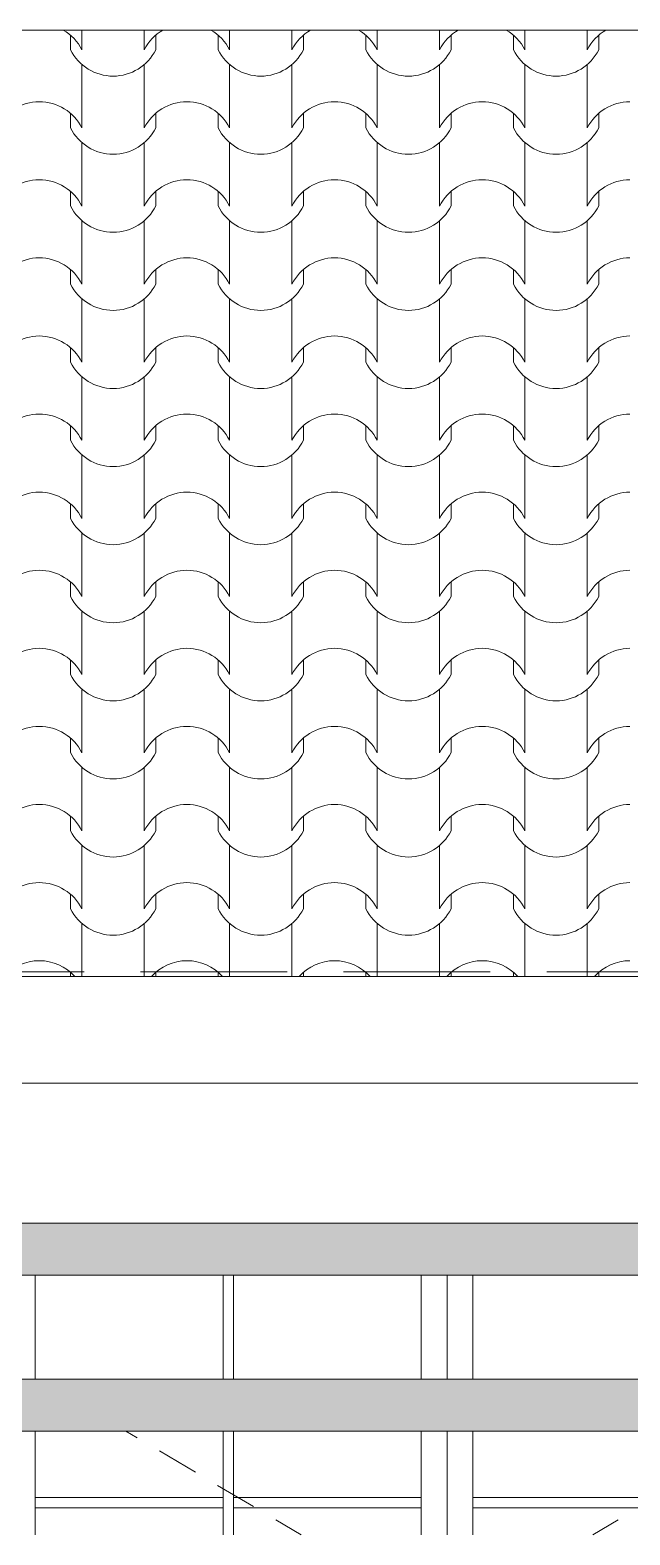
# Model space of a CAD drawing. Header units: millimetres. Extents: x 323482 to 503016, y 8175 to 72038.
# Drawn here: x 472788 to 473944, y 18728 to 21625 of the extents above; entities that cross this region are included whole.
import ezdxf

# ---------------------------------------------------------------- set-up
doc = ezdxf.new("R2010")
doc.units = ezdxf.units.MM
doc.header["$MEASUREMENT"] = 0
doc.linetypes.add('Hidden Line', pattern=[391.222223, 282.222223, -109])
for name, color, linetype, lineweight in [('2D Drafting - General_Pen_No__101', 252, 'Continuous', 13), ('Shell - Roof_Pen_No__120', 7, 'Continuous', 13), ('Structural - Bearing_Pen_No__120', 7, 'Continuous', 13)]:
    doc.layers.add(name, color=color, linetype=linetype, lineweight=lineweight)
doc.layers.add('2D Drafting - General_Pen_No__102', color=7, linetype='Continuous', lineweight=13, true_color=0xcccccc)
doc.layers.add('Structural - Bearing_Pen_No__83', color=7, linetype='Continuous', lineweight=13, true_color=0xff9955)

# ---------------------------------------------------------------- blocks, each defined once
blk = doc.blocks.new('*X2')
at = {"layer": '2D Drafting - General_Pen_No__101', "color": 252, "linetype": 'Continuous', "lineweight": 13}
for p, q in [((472865.9, 21615.5), (472865.9, 21587.4)), ((472887.9, 21625.4), (472887.9, 21587.4)), ((473008.1, 21625.4), (473008.1, 21587.4)), ((473030.1, 21615.5), (473030.1, 21587.4)), ((473150.4, 21615.5), (473150.4, 21587.4)), ((473172.4, 21625.4), (473172.4, 21587.4)), ((473292.6, 21625.4), (473292.6, 21587.4)), ((473314.6, 21615.5), (473314.6, 21587.4)), ((473434.8, 21615.5), (473434.8, 21587.4)), ((473456.8, 21625.4), (473456.8, 21587.4)), ((473577.1, 21625.4), (473577.1, 21587.4)), ((473599.1, 21615.5), (473599.1, 21587.4)), ((473719.3, 21615.5), (473719.3, 21587.4)), ((473741.3, 21625.4), (473741.3, 21587.4)), ((473861.6, 21625.4), (473861.6, 21587.4)), ((473883.6, 21615.5), (473883.6, 21587.4)), ((472887.9, 21559), (472887.9, 21498.1)), ((473008.1, 21559), (473008.1, 21498.1)), ((473172.4, 21559), (473172.4, 21498.1)), ((473292.6, 21559), (473292.6, 21498.1)), ((473456.8, 21559), (473456.8, 21498.1)), ((473577.1, 21559), (473577.1, 21498.1)), ((473741.3, 21559), (473741.3, 21498.1)), ((473861.6, 21559), (473861.6, 21498.1)), ((472887.9, 21498.1), (472887.9, 21437.1)), ((473008.1, 21498.1), (473008.1, 21437.1)), ((473172.4, 21498.1), (473172.4, 21437.1)), ((473292.6, 21498.1), (473292.6, 21437.1)), ((473456.8, 21498.1), (473456.8, 21437.1)), ((473577.1, 21498.1), (473577.1, 21437.1)), ((473741.3, 21498.1), (473741.3, 21437.1)), ((473861.6, 21498.1), (473861.6, 21437.1)), ((472865.9, 21465.1), (472865.9, 21437.1)), ((473030.1, 21465.1), (473030.1, 21437.1)), ((473150.4, 21465.1), (473150.4, 21437.1)), ((473314.6, 21465.1), (473314.6, 21437.1)), ((473434.8, 21465.1), (473434.8, 21437.1)), ((473599.1, 21465.1), (473599.1, 21437.1)), ((473719.3, 21465.1), (473719.3, 21437.1)), ((473883.6, 21465.1), (473883.6, 21437.1)), ((472887.9, 21408.7), (472887.9, 21347.7)), ((473008.1, 21408.7), (473008.1, 21347.7)), ((473172.4, 21408.7), (473172.4, 21347.7)), ((473292.6, 21408.7), (473292.6, 21347.7)), ((473456.8, 21408.7), (473456.8, 21347.7)), ((473577.1, 21408.7), (473577.1, 21347.7)), ((473741.3, 21408.7), (473741.3, 21347.7)), ((473861.6, 21408.7), (473861.6, 21347.7)), ((472887.9, 21347.7), (472887.9, 21286.8)), ((473008.1, 21347.7), (473008.1, 21286.8)), ((473172.4, 21347.7), (473172.4, 21286.8)), ((473292.6, 21347.7), (473292.6, 21286.8)), ((473456.8, 21347.7), (473456.8, 21286.8)), ((473577.1, 21347.7), (473577.1, 21286.8)), ((473741.3, 21347.7), (473741.3, 21286.8)), ((473861.6, 21347.7), (473861.6, 21286.8)), ((472865.9, 21314.8), (472865.9, 21286.8)), ((473030.1, 21314.8), (473030.1, 21286.8)), ((473150.4, 21314.8), (473150.4, 21286.8)), ((473314.6, 21314.8), (473314.6, 21286.8)), ((473434.8, 21314.8), (473434.8, 21286.8)), ((473599.1, 21314.8), (473599.1, 21286.8)), ((473719.3, 21314.8), (473719.3, 21286.8)), ((473883.6, 21314.8), (473883.6, 21286.8)), ((472887.9, 21258.4), (472887.9, 21197.4)), ((473008.1, 21258.4), (473008.1, 21197.4)), ((473172.4, 21258.4), (473172.4, 21197.4)), ((473292.6, 21258.4), (473292.6, 21197.4)), ((473456.8, 21258.4), (473456.8, 21197.4)), ((473577.1, 21258.4), (473577.1, 21197.4)), ((473741.3, 21258.4), (473741.3, 21197.4)), ((473861.6, 21258.4), (473861.6, 21197.4)), ((472887.9, 21197.4), (472887.9, 21136.4)), ((473008.1, 21197.4), (473008.1, 21136.4)), ((473172.4, 21197.4), (473172.4, 21136.4)), ((473292.6, 21197.4), (473292.6, 21136.4)), ((473456.8, 21197.4), (473456.8, 21136.4)), ((473577.1, 21197.4), (473577.1, 21136.4)), ((473741.3, 21197.4), (473741.3, 21136.4)), ((473861.6, 21197.4), (473861.6, 21136.4)), ((472865.9, 21164.4), (472865.9, 21136.4)), ((473030.1, 21164.4), (473030.1, 21136.4)), ((473150.4, 21164.4), (473150.4, 21136.4)), ((473314.6, 21164.4), (473314.6, 21136.4)), ((473434.8, 21164.4), (473434.8, 21136.4)), ((473599.1, 21164.4), (473599.1, 21136.4)), ((473719.3, 21164.4), (473719.3, 21136.4)), ((473883.6, 21164.4), (473883.6, 21136.4)), ((472887.9, 21108), (472887.9, 21047.1)), ((473008.1, 21108), (473008.1, 21047.1)), ((473172.4, 21108), (473172.4, 21047.1)), ((473292.6, 21108), (473292.6, 21047.1)), ((473456.8, 21108), (473456.8, 21047.1)), ((473577.1, 21108), (473577.1, 21047.1)), ((473741.3, 21108), (473741.3, 21047.1)), ((473861.6, 21108), (473861.6, 21047.1)), ((472887.9, 21047.1), (472887.9, 20986.1)), ((473008.1, 21047.1), (473008.1, 20986.1)), ((473172.4, 21047.1), (473172.4, 20986.1)), ((473292.6, 21047.1), (473292.6, 20986.1)), ((473456.8, 21047.1), (473456.8, 20986.1)), ((473577.1, 21047.1), (473577.1, 20986.1)), ((473741.3, 21047.1), (473741.3, 20986.1)), ((473861.6, 21047.1), (473861.6, 20986.1)), ((472865.9, 21014.1), (472865.9, 20986.1)), ((473030.1, 21014.1), (473030.1, 20986.1)), ((473150.4, 21014.1), (473150.4, 20986.1)), ((473314.6, 21014.1), (473314.6, 20986.1)), ((473434.8, 21014.1), (473434.8, 20986.1)), ((473599.1, 21014.1), (473599.1, 20986.1)), ((473719.3, 21014.1), (473719.3, 20986.1)), ((473883.6, 21014.1), (473883.6, 20986.1)), ((472887.9, 20957.7), (472887.9, 20896.7)), ((473008.1, 20957.7), (473008.1, 20896.7)), ((473172.4, 20957.7), (473172.4, 20896.7)), ((473292.6, 20957.7), (473292.6, 20896.7)), ((473456.8, 20957.7), (473456.8, 20896.7)), ((473577.1, 20957.7), (473577.1, 20896.7)), ((473741.3, 20957.7), (473741.3, 20896.7)), ((473861.6, 20957.7), (473861.6, 20896.7)), ((472887.9, 20896.7), (472887.9, 20835.7)), ((473008.1, 20896.7), (473008.1, 20835.7)), ((473172.4, 20896.7), (473172.4, 20835.7)), ((473292.6, 20896.7), (473292.6, 20835.7)), ((473456.8, 20896.7), (473456.8, 20835.7)), ((473577.1, 20896.7), (473577.1, 20835.7)), ((473741.3, 20896.7), (473741.3, 20835.7)), ((473861.6, 20896.7), (473861.6, 20835.7)), ((472865.9, 20863.8), (472865.9, 20835.7)), ((473030.1, 20863.8), (473030.1, 20835.7)), ((473150.4, 20863.8), (473150.4, 20835.7)), ((473314.6, 20863.8), (473314.6, 20835.7)), ((473434.8, 20863.8), (473434.8, 20835.7)), ((473599.1, 20863.8), (473599.1, 20835.7)), ((473719.3, 20863.8), (473719.3, 20835.7)), ((473883.6, 20863.8), (473883.6, 20835.7)), ((472887.9, 20807.4), (472887.9, 20746.4)), ((473008.1, 20807.4), (473008.1, 20746.4)), ((473172.4, 20807.4), (473172.4, 20746.4)), ((473292.6, 20807.4), (473292.6, 20746.4)), ((473456.8, 20807.4), (473456.8, 20746.4)), ((473577.1, 20807.4), (473577.1, 20746.4)), ((473741.3, 20807.4), (473741.3, 20746.4)), ((473861.6, 20807.4), (473861.6, 20746.4)), ((472887.9, 20746.4), (472887.9, 20685.4)), ((473008.1, 20746.4), (473008.1, 20685.4)), ((473172.4, 20746.4), (473172.4, 20685.4)), ((473292.6, 20746.4), (473292.6, 20685.4)), ((473456.8, 20746.4), (473456.8, 20685.4)), ((473577.1, 20746.4), (473577.1, 20685.4)), ((473741.3, 20746.4), (473741.3, 20685.4)), ((473861.6, 20746.4), (473861.6, 20685.4)), ((472865.9, 20713.4), (472865.9, 20685.4)), ((473030.1, 20713.4), (473030.1, 20685.4)), ((473150.4, 20713.4), (473150.4, 20685.4)), ((473314.6, 20713.4), (473314.6, 20685.4)), ((473434.8, 20713.4), (473434.8, 20685.4)), ((473599.1, 20713.4), (473599.1, 20685.4)), ((473719.3, 20713.4), (473719.3, 20685.4)), ((473883.6, 20713.4), (473883.6, 20685.4)), ((472887.9, 20657), (472887.9, 20596)), ((473008.1, 20657), (473008.1, 20596)), ((473172.4, 20657), (473172.4, 20596)), ((473292.6, 20657), (473292.6, 20596)), ((473456.8, 20657), (473456.8, 20596)), ((473577.1, 20657), (473577.1, 20596)), ((473741.3, 20657), (473741.3, 20596)), ((473861.6, 20657), (473861.6, 20596)), ((472887.9, 20596), (472887.9, 20535.1)), ((473008.1, 20596), (473008.1, 20535.1)), ((473172.4, 20596), (473172.4, 20535.1)), ((473292.6, 20596), (473292.6, 20535.1)), ((473456.8, 20596), (473456.8, 20535.1)), ((473577.1, 20596), (473577.1, 20535.1)), ((473741.3, 20596), (473741.3, 20535.1)), ((473861.6, 20596), (473861.6, 20535.1)), ((472865.9, 20563.1), (472865.9, 20535.1)), ((473030.1, 20563.1), (473030.1, 20535.1)), ((473150.4, 20563.1), (473150.4, 20535.1)), ((473314.6, 20563.1), (473314.6, 20535.1)), ((473434.8, 20563.1), (473434.8, 20535.1)), ((473599.1, 20563.1), (473599.1, 20535.1)), ((473719.3, 20563.1), (473719.3, 20535.1)), ((473883.6, 20563.1), (473883.6, 20535.1)), ((472887.9, 20506.7), (472887.9, 20445.7)), ((473008.1, 20506.7), (473008.1, 20445.7)), ((473172.4, 20506.7), (473172.4, 20445.7)), ((473292.6, 20506.7), (473292.6, 20445.7)), ((473456.8, 20506.7), (473456.8, 20445.7)), ((473577.1, 20506.7), (473577.1, 20445.7)), ((473741.3, 20506.7), (473741.3, 20445.7)), ((473861.6, 20506.7), (473861.6, 20445.7)), ((472887.9, 20445.7), (472887.9, 20384.7)), ((473008.1, 20445.7), (473008.1, 20384.7)), ((473172.4, 20445.7), (473172.4, 20384.7)), ((473292.6, 20445.7), (473292.6, 20384.7)), ((473456.8, 20445.7), (473456.8, 20384.7)), ((473577.1, 20445.7), (473577.1, 20384.7)), ((473741.3, 20445.7), (473741.3, 20384.7)), ((473861.6, 20445.7), (473861.6, 20384.7)), ((472865.9, 20412.8), (472865.9, 20384.7)), ((473030.1, 20412.8), (473030.1, 20384.7)), ((473150.4, 20412.8), (473150.4, 20384.7)), ((473314.6, 20412.8), (473314.6, 20384.7)), ((473434.8, 20412.8), (473434.8, 20384.7)), ((473599.1, 20412.8), (473599.1, 20384.7)), ((473719.3, 20412.8), (473719.3, 20384.7)), ((473883.6, 20412.8), (473883.6, 20384.7)), ((472887.9, 20356.3), (472887.9, 20295.4)), ((473008.1, 20356.3), (473008.1, 20295.4)), ((473172.4, 20356.3), (473172.4, 20295.4)), ((473292.6, 20356.3), (473292.6, 20295.4)), ((473456.8, 20356.3), (473456.8, 20295.4)), ((473577.1, 20356.3), (473577.1, 20295.4)), ((473741.3, 20356.3), (473741.3, 20295.4)), ((473861.6, 20356.3), (473861.6, 20295.4)), ((472887.9, 20295.4), (472887.9, 20234.4)), ((473008.1, 20295.4), (473008.1, 20234.4)), ((473172.4, 20295.4), (473172.4, 20234.4)), ((473292.6, 20295.4), (473292.6, 20234.4)), ((473456.8, 20295.4), (473456.8, 20234.4)), ((473577.1, 20295.4), (473577.1, 20234.4)), ((473741.3, 20295.4), (473741.3, 20234.4)), ((473861.6, 20295.4), (473861.6, 20234.4)), ((472865.9, 20262.4), (472865.9, 20234.4)), ((473030.1, 20262.4), (473030.1, 20234.4)), ((473150.4, 20262.4), (473150.4, 20234.4)), ((473314.6, 20262.4), (473314.6, 20234.4)), ((473434.8, 20262.4), (473434.8, 20234.4)), ((473599.1, 20262.4), (473599.1, 20234.4)), ((473719.3, 20262.4), (473719.3, 20234.4)), ((473883.6, 20262.4), (473883.6, 20234.4)), ((472887.9, 20206), (472887.9, 20145)), ((473008.1, 20206), (473008.1, 20145)), ((473172.4, 20206), (473172.4, 20145)), ((473292.6, 20206), (473292.6, 20145)), ((473456.8, 20206), (473456.8, 20145)), ((473577.1, 20206), (473577.1, 20145)), ((473741.3, 20206), (473741.3, 20145)), ((473861.6, 20206), (473861.6, 20145)), ((472887.9, 20145), (472887.9, 20084.1)), ((473008.1, 20145), (473008.1, 20084.1)), ((473172.4, 20145), (473172.4, 20084.1)), ((473292.6, 20145), (473292.6, 20084.1)), ((473456.8, 20145), (473456.8, 20084.1)), ((473577.1, 20145), (473577.1, 20084.1)), ((473741.3, 20145), (473741.3, 20084.1)), ((473861.6, 20145), (473861.6, 20084.1)), ((472865.9, 20112.1), (472865.9, 20084.1)), ((473030.1, 20112.1), (473030.1, 20084.1)), ((473150.4, 20112.1), (473150.4, 20084.1)), ((473314.6, 20112.1), (473314.6, 20084.1)), ((473434.8, 20112.1), (473434.8, 20084.1)), ((473599.1, 20112.1), (473599.1, 20084.1)), ((473719.3, 20112.1), (473719.3, 20084.1)), ((473883.6, 20112.1), (473883.6, 20084.1)), ((472887.9, 20055.7), (472887.9, 19994.7)), ((473008.1, 20055.7), (473008.1, 19994.7)), ((473172.4, 20055.7), (473172.4, 19994.7)), ((473292.6, 20055.7), (473292.6, 19994.7)), ((473456.8, 20055.7), (473456.8, 19994.7)), ((473577.1, 20055.7), (473577.1, 19994.7)), ((473741.3, 20055.7), (473741.3, 19994.7)), ((473861.6, 20055.7), (473861.6, 19994.7)), ((472887.9, 19994.7), (472887.9, 19933.7)), ((473008.1, 19994.7), (473008.1, 19933.7)), ((473172.4, 19994.7), (473172.4, 19933.7)), ((473292.6, 19994.7), (473292.6, 19933.7)), ((473456.8, 19994.7), (473456.8, 19933.7)), ((473577.1, 19994.7), (473577.1, 19933.7)), ((473741.3, 19994.7), (473741.3, 19933.7)), ((473861.6, 19994.7), (473861.6, 19933.7)), ((472865.9, 19961.8), (472865.9, 19933.7)), ((473030.1, 19961.8), (473030.1, 19933.7)), ((473150.4, 19961.8), (473150.4, 19933.7)), ((473314.6, 19961.8), (473314.6, 19933.7)), ((473434.8, 19961.8), (473434.8, 19933.7)), ((473599.1, 19961.8), (473599.1, 19933.7)), ((473719.3, 19961.8), (473719.3, 19933.7)), ((473883.6, 19961.8), (473883.6, 19933.7)), ((472887.9, 19905.3), (472887.9, 19844.4)), ((473008.1, 19905.3), (473008.1, 19844.4)), ((473172.4, 19905.3), (473172.4, 19844.4)), ((473292.6, 19905.3), (473292.6, 19844.4)), ((473456.8, 19905.3), (473456.8, 19844.4)), ((473577.1, 19905.3), (473577.1, 19844.4)), ((473741.3, 19905.3), (473741.3, 19844.4)), ((473861.6, 19905.3), (473861.6, 19844.4)), ((472887.9, 19844.4), (472887.9, 19803.4)), ((473008.1, 19844.4), (473008.1, 19803.4)), ((473172.4, 19844.4), (473172.4, 19803.4)), ((473292.6, 19844.4), (473292.6, 19803.4)), ((473456.8, 19844.4), (473456.8, 19803.4)), ((473577.1, 19844.4), (473577.1, 19803.4)), ((473741.3, 19844.4), (473741.3, 19803.4)), ((473861.6, 19844.4), (473861.6, 19803.4)), ((472865.9, 19811.4), (472865.9, 19803.4)), ((473030.1, 19811.4), (473030.1, 19803.4)), ((473150.4, 19811.4), (473150.4, 19803.4)), ((473314.6, 19811.4), (473314.6, 19803.4)), ((473434.8, 19811.4), (473434.8, 19803.4)), ((473599.1, 19811.4), (473599.1, 19803.4)), ((473719.3, 19811.4), (473719.3, 19803.4)), ((473883.6, 19811.4), (473883.6, 19803.4))]:
    blk.add_line(p, q, dxfattribs=at)
for centre, radius, start, end in [((472805.5, 21545.5), 92.5, 26.9885, 59.8569), ((473090.5, 21545.5), 92.5, 120.1431, 153.0115), ((473090, 21545.5), 92.5, 26.9885, 59.8569), ((473375, 21545.5), 92.5, 120.1431, 153.0115), ((473374.4, 21545.5), 92.5, 26.9885, 59.8569), ((473659.5, 21545.5), 92.5, 120.1431, 153.0115), ((473658.9, 21545.5), 92.5, 26.9885, 59.8569), ((473944, 21545.5), 92.5, 120.1431, 153.0115), ((472948, 21628.7), 91.9, 206.7044, 333.2956), ((473232.5, 21628.7), 91.9, 206.7044, 333.2956), ((473517, 21628.7), 91.9, 206.7044, 333.2956), ((473801.4, 21628.7), 91.9, 206.7044, 333.2956), ((472806, 21395.1), 92.5, 90.1705, 153.0115), ((472805.5, 21395.1), 92.5, 26.9885, 89.8295), ((473090.5, 21395.1), 92.5, 90.1705, 153.0115), ((473090, 21395.1), 92.5, 26.9885, 89.8295), ((473375, 21395.1), 92.5, 90.1705, 153.0115), ((473374.4, 21395.1), 92.5, 26.9885, 89.8295), ((473659.5, 21395.1), 92.5, 90.1705, 153.0115), ((473658.9, 21395.1), 92.5, 26.9885, 89.8295), ((473944, 21395.1), 92.5, 90.1705, 153.0115), ((472948, 21478.4), 91.9, 206.7044, 333.2956), ((473232.5, 21478.4), 91.9, 206.7044, 333.2956), ((473517, 21478.4), 91.9, 206.7044, 333.2956), ((473801.4, 21478.4), 91.9, 206.7044, 333.2956), ((472806, 21244.8), 92.5, 90.1705, 153.0115), ((472805.5, 21244.8), 92.5, 26.9885, 89.8295), ((473090.5, 21244.8), 92.5, 90.1705, 153.0115), ((473090, 21244.8), 92.5, 26.9885, 89.8295), ((473375, 21244.8), 92.5, 90.1705, 153.0115), ((473374.4, 21244.8), 92.5, 26.9885, 89.8295), ((473659.5, 21244.8), 92.5, 90.1705, 153.0115), ((473658.9, 21244.8), 92.5, 26.9885, 89.8295), ((473944, 21244.8), 92.5, 90.1705, 153.0115), ((472948, 21328.1), 91.9, 206.7044, 333.2956), ((473232.5, 21328.1), 91.9, 206.7044, 333.2956), ((473517, 21328.1), 91.9, 206.7044, 333.2956), ((473801.4, 21328.1), 91.9, 206.7044, 333.2956), ((472806, 21094.5), 92.5, 90.1705, 153.0115), ((472805.5, 21094.5), 92.5, 26.9885, 89.8295), ((473090.5, 21094.5), 92.5, 90.1705, 153.0115), ((473090, 21094.5), 92.5, 26.9885, 89.8295), ((473375, 21094.5), 92.5, 90.1705, 153.0115), ((473374.4, 21094.5), 92.5, 26.9885, 89.8295), ((473659.5, 21094.5), 92.5, 90.1705, 153.0115), ((473658.9, 21094.5), 92.5, 26.9885, 89.8295), ((473944, 21094.5), 92.5, 90.1705, 153.0115), ((472948, 21177.7), 91.9, 206.7044, 333.2956), ((473232.5, 21177.7), 91.9, 206.7044, 333.2956), ((473517, 21177.7), 91.9, 206.7044, 333.2956), ((473801.4, 21177.7), 91.9, 206.7044, 333.2956), ((472806, 20944.1), 92.5, 90.1705, 153.0115), ((472805.5, 20944.1), 92.5, 26.9885, 89.8295), ((473090.5, 20944.1), 92.5, 90.1705, 153.0115), ((473090, 20944.1), 92.5, 26.9885, 89.8295), ((473375, 20944.1), 92.5, 90.1705, 153.0115), ((473374.4, 20944.1), 92.5, 26.9885, 89.8295), ((473659.5, 20944.1), 92.5, 90.1705, 153.0115), ((473658.9, 20944.1), 92.5, 26.9885, 89.8295), ((473944, 20944.1), 92.5, 90.1705, 153.0115), ((472948, 21027.4), 91.9, 206.7044, 333.2956), ((473232.5, 21027.4), 91.9, 206.7044, 333.2956), ((473517, 21027.4), 91.9, 206.7044, 333.2956), ((473801.4, 21027.4), 91.9, 206.7044, 333.2956), ((472806, 20793.8), 92.5, 90.1705, 153.0115), ((472805.5, 20793.8), 92.5, 26.9885, 89.8295), ((473090.5, 20793.8), 92.5, 90.1705, 153.0115), ((473090, 20793.8), 92.5, 26.9885, 89.8295), ((473375, 20793.8), 92.5, 90.1705, 153.0115), ((473374.4, 20793.8), 92.5, 26.9885, 89.8295), ((473659.5, 20793.8), 92.5, 90.1705, 153.0115), ((473658.9, 20793.8), 92.5, 26.9885, 89.8295), ((473944, 20793.8), 92.5, 90.1705, 153.0115), ((472948, 20877.1), 91.9, 206.7044, 333.2956), ((473232.5, 20877.1), 91.9, 206.7044, 333.2956), ((473517, 20877.1), 91.9, 206.7044, 333.2956), ((473801.4, 20877.1), 91.9, 206.7044, 333.2956), ((472806, 20643.4), 92.5, 90.1705, 153.0115), ((472805.5, 20643.4), 92.5, 26.9885, 89.8295), ((473090.5, 20643.4), 92.5, 90.1705, 153.0115), ((473090, 20643.4), 92.5, 26.9885, 89.8295), ((473375, 20643.4), 92.5, 90.1705, 153.0115), ((473374.4, 20643.4), 92.5, 26.9885, 89.8295), ((473659.5, 20643.4), 92.5, 90.1705, 153.0115), ((473658.9, 20643.4), 92.5, 26.9885, 89.8295), ((473944, 20643.4), 92.5, 90.1705, 153.0115), ((472948, 20726.7), 91.9, 206.7044, 333.2956), ((473232.5, 20726.7), 91.9, 206.7044, 333.2956), ((473517, 20726.7), 91.9, 206.7044, 333.2956), ((473801.4, 20726.7), 91.9, 206.7044, 333.2956), ((472806, 20493.1), 92.5, 90.1705, 153.0115), ((472805.5, 20493.1), 92.5, 26.9885, 89.8295), ((473090.5, 20493.1), 92.5, 90.1705, 153.0115), ((473090, 20493.1), 92.5, 26.9885, 89.8295), ((473375, 20493.1), 92.5, 90.1705, 153.0115), ((473374.4, 20493.1), 92.5, 26.9885, 89.8295), ((473659.5, 20493.1), 92.5, 90.1705, 153.0115), ((473658.9, 20493.1), 92.5, 26.9885, 89.8295), ((473944, 20493.1), 92.5, 90.1705, 153.0115), ((472948, 20576.4), 91.9, 206.7044, 333.2956), ((473232.5, 20576.4), 91.9, 206.7044, 333.2956), ((473517, 20576.4), 91.9, 206.7044, 333.2956), ((473801.4, 20576.4), 91.9, 206.7044, 333.2956), ((472806, 20342.8), 92.5, 90.1705, 153.0115), ((472805.5, 20342.8), 92.5, 26.9885, 89.8295), ((473090.5, 20342.8), 92.5, 90.1705, 153.0115), ((473090, 20342.8), 92.5, 26.9885, 89.8295), ((473375, 20342.8), 92.5, 90.1705, 153.0115), ((473374.4, 20342.8), 92.5, 26.9885, 89.8295), ((473659.5, 20342.8), 92.5, 90.1705, 153.0115), ((473658.9, 20342.8), 92.5, 26.9885, 89.8295), ((473944, 20342.8), 92.5, 90.1705, 153.0115), ((472948, 20426.1), 91.9, 206.7044, 333.2956), ((473232.5, 20426.1), 91.9, 206.7044, 333.2956), ((473517, 20426.1), 91.9, 206.7044, 333.2956), ((473801.4, 20426.1), 91.9, 206.7044, 333.2956), ((472806, 20192.4), 92.5, 90.1705, 153.0115), ((472805.5, 20192.4), 92.5, 26.9885, 89.8295), ((473090.5, 20192.4), 92.5, 90.1705, 153.0115), ((473090, 20192.4), 92.5, 26.9885, 89.8295), ((473375, 20192.4), 92.5, 90.1705, 153.0115), ((473374.4, 20192.4), 92.5, 26.9885, 89.8295), ((473659.5, 20192.4), 92.5, 90.1705, 153.0115), ((473658.9, 20192.4), 92.5, 26.9885, 89.8295), ((473944, 20192.4), 92.5, 90.1705, 153.0115), ((472948, 20275.7), 91.9, 206.7044, 333.2956), ((473232.5, 20275.7), 91.9, 206.7044, 333.2956), ((473517, 20275.7), 91.9, 206.7044, 333.2956), ((473801.4, 20275.7), 91.9, 206.7044, 333.2956), ((472806, 20042.1), 92.5, 90.1705, 153.0115), ((472805.5, 20042.1), 92.5, 26.9885, 89.8295), ((473090.5, 20042.1), 92.5, 90.1705, 153.0115), ((473090, 20042.1), 92.5, 26.9885, 89.8295), ((473375, 20042.1), 92.5, 90.1705, 153.0115), ((473374.4, 20042.1), 92.5, 26.9885, 89.8295), ((473659.5, 20042.1), 92.5, 90.1705, 153.0115), ((473658.9, 20042.1), 92.5, 26.9885, 89.8295), ((473944, 20042.1), 92.5, 90.1705, 153.0115), ((472948, 20125.4), 91.9, 206.7044, 333.2956), ((473232.5, 20125.4), 91.9, 206.7044, 333.2956), ((473517, 20125.4), 91.9, 206.7044, 333.2956), ((473801.4, 20125.4), 91.9, 206.7044, 333.2956), ((472806, 19891.8), 92.5, 90.1705, 153.0115), ((472805.5, 19891.8), 92.5, 26.9885, 89.8295), ((473090.5, 19891.8), 92.5, 90.1705, 153.0115), ((473090, 19891.8), 92.5, 26.9885, 89.8295), ((473375, 19891.8), 92.5, 90.1705, 153.0115), ((473374.4, 19891.8), 92.5, 26.9885, 89.8295), ((473659.5, 19891.8), 92.5, 90.1705, 153.0115), ((473658.9, 19891.8), 92.5, 26.9885, 89.8295), ((473944, 19891.8), 92.5, 90.1705, 153.0115), ((472948, 19975), 91.9, 206.7044, 333.2956), ((473232.5, 19975), 91.9, 206.7044, 333.2956), ((473517, 19975), 91.9, 206.7044, 333.2956), ((473801.4, 19975), 91.9, 206.7044, 333.2956), ((472806, 19741.4), 92.5, 90.1705, 137.9423), ((472805.5, 19741.4), 92.5, 42.0577, 89.8295), ((473090.5, 19741.4), 92.5, 90.1705, 137.9423), ((473090, 19741.4), 92.5, 42.0577, 89.8295), ((473375, 19741.4), 92.5, 90.1705, 137.9423), ((473374.4, 19741.4), 92.5, 42.0577, 89.8295), ((473659.5, 19741.4), 92.5, 90.1705, 137.9423), ((473658.9, 19741.4), 92.5, 42.0577, 89.8295), ((473944, 19741.4), 92.5, 90.1705, 137.9423)]:
    blk.add_arc(centre, radius, start, end, dxfattribs=at)
blk = doc.blocks.new('Fill_1', base_point=(0, 1500))
at = {"layer": '2D Drafting - General_Pen_No__101', "color": 252, "linetype": 'Continuous', "lineweight": 13}
blk.add_blockref('*X2', (0, 0), dxfattribs=at)

msp = doc.modelspace()

# ---------------------------------------------------------------- hatches: boundary and pattern name
at = {"layer": '2D Drafting - General_Pen_No__102', "linetype": 'Continuous', "lineweight": 0, "true_color": 0xcccccc}
for points in [[(474842.7, 19228.5), (474842.7, 19328.5), (469492.5, 19328.5), (469492.5, 19228.5)], [(474842.7, 19028.5), (469492.5, 19028.5), (469492.5, 18928.5), (474842.7, 18928.5)]]:
    msp.add_hatch(color=254, dxfattribs=at).paths.add_polyline_path(points)

# ---------------------------------------------------------------- linework, layer by layer
at = {"layer": 'Shell - Roof_Pen_No__120', "color": 7, "linetype": 'Continuous', "lineweight": 13}
for p, q in [((449848.4, 21625.4), (475295.4, 21625.4)), ((449848.4, 19803.4), (475295.4, 19803.4)), ((475295.4, 19597.9), (449848.4, 19597.9))]:
    msp.add_line(p, q, dxfattribs=at)
at = {"layer": 'Structural - Bearing_Pen_No__120', "color": 7, "linetype": 'Continuous', "lineweight": 13}
for p, q in [((469492.5, 19328.5), (474842.7, 19328.5)), ((469492.5, 19228.5), (474842.7, 19228.5)), ((472798, 19228.5), (472798, 19028.5)), ((473159.7, 19028.5), (473159.7, 19228.5)), ((473179.7, 19228.5), (473179.7, 19028.5)), ((473541.3, 19028.5), (473541.3, 19228.5)), ((473591.3, 19228.5), (473591.3, 19028.5)), ((473641.3, 19228.5), (473641.3, 19028.5)), ((469492.5, 19028.5), (474842.7, 19028.5)), ((469492.5, 18928.5), (474842.7, 18928.5)), ((472798, 18928.5), (472798, 18800.6)), ((472972.5, 18928.5), (472994.5, 18915.4)), ((473159.7, 18800.6), (473159.7, 18928.5)), ((473179.7, 18928.5), (473179.7, 18800.6)), ((473541.3, 18728.5), (473541.3, 18928.5)), ((473591.3, 18928.5), (473591.3, 18728.5)), ((473641.3, 18928.5), (473641.3, 18728.5)), ((473037.6, 18890), (473106.4, 18849.2)), ((473149.4, 18823.7), (473218.3, 18783)), ((472798, 18780.6), (472798, 18800.6)), ((472798, 18800.6), (473159.7, 18800.6)), ((472798, 18780.6), (472798, 18728.5)), ((473159.7, 18780.6), (472798, 18780.6)), ((473159.7, 18800.6), (473159.7, 18780.6)), ((473159.7, 18728.5), (473159.7, 18780.6)), ((473179.7, 18780.6), (473179.7, 18800.6)), ((473179.7, 18800.6), (473541.3, 18800.6)), ((473179.7, 18780.6), (473179.7, 18728.5)), ((473541.3, 18780.6), (473179.7, 18780.6)), ((473641.3, 18800.6), (474003, 18800.6)), ((474003, 18780.6), (473641.3, 18780.6)), ((473261.3, 18757.5), (473310.4, 18728.5)), ((473921.3, 18757.5), (473872.2, 18728.5))]:
    msp.add_line(p, q, dxfattribs=at)
at = {"layer": 'Structural - Bearing_Pen_No__83', "color": 21, "linetype": 'Hidden Line', "lineweight": 13, "true_color": 0xff9955}
for p, q in [((503016, 21625.4), (447887.3, 21625.4)), ((503016, 19812.2), (447887.3, 19812.2))]:
    msp.add_line(p, q, dxfattribs=at)

# ---------------------------------------------------------------- block references
at = {"layer": '2D Drafting - General_Pen_No__101', "color": 252, "linetype": 'Continuous', "lineweight": 13}
msp.add_blockref('Fill_1', (0, 1500), dxfattribs=at)

doc.saveas('drawing.dxf')
